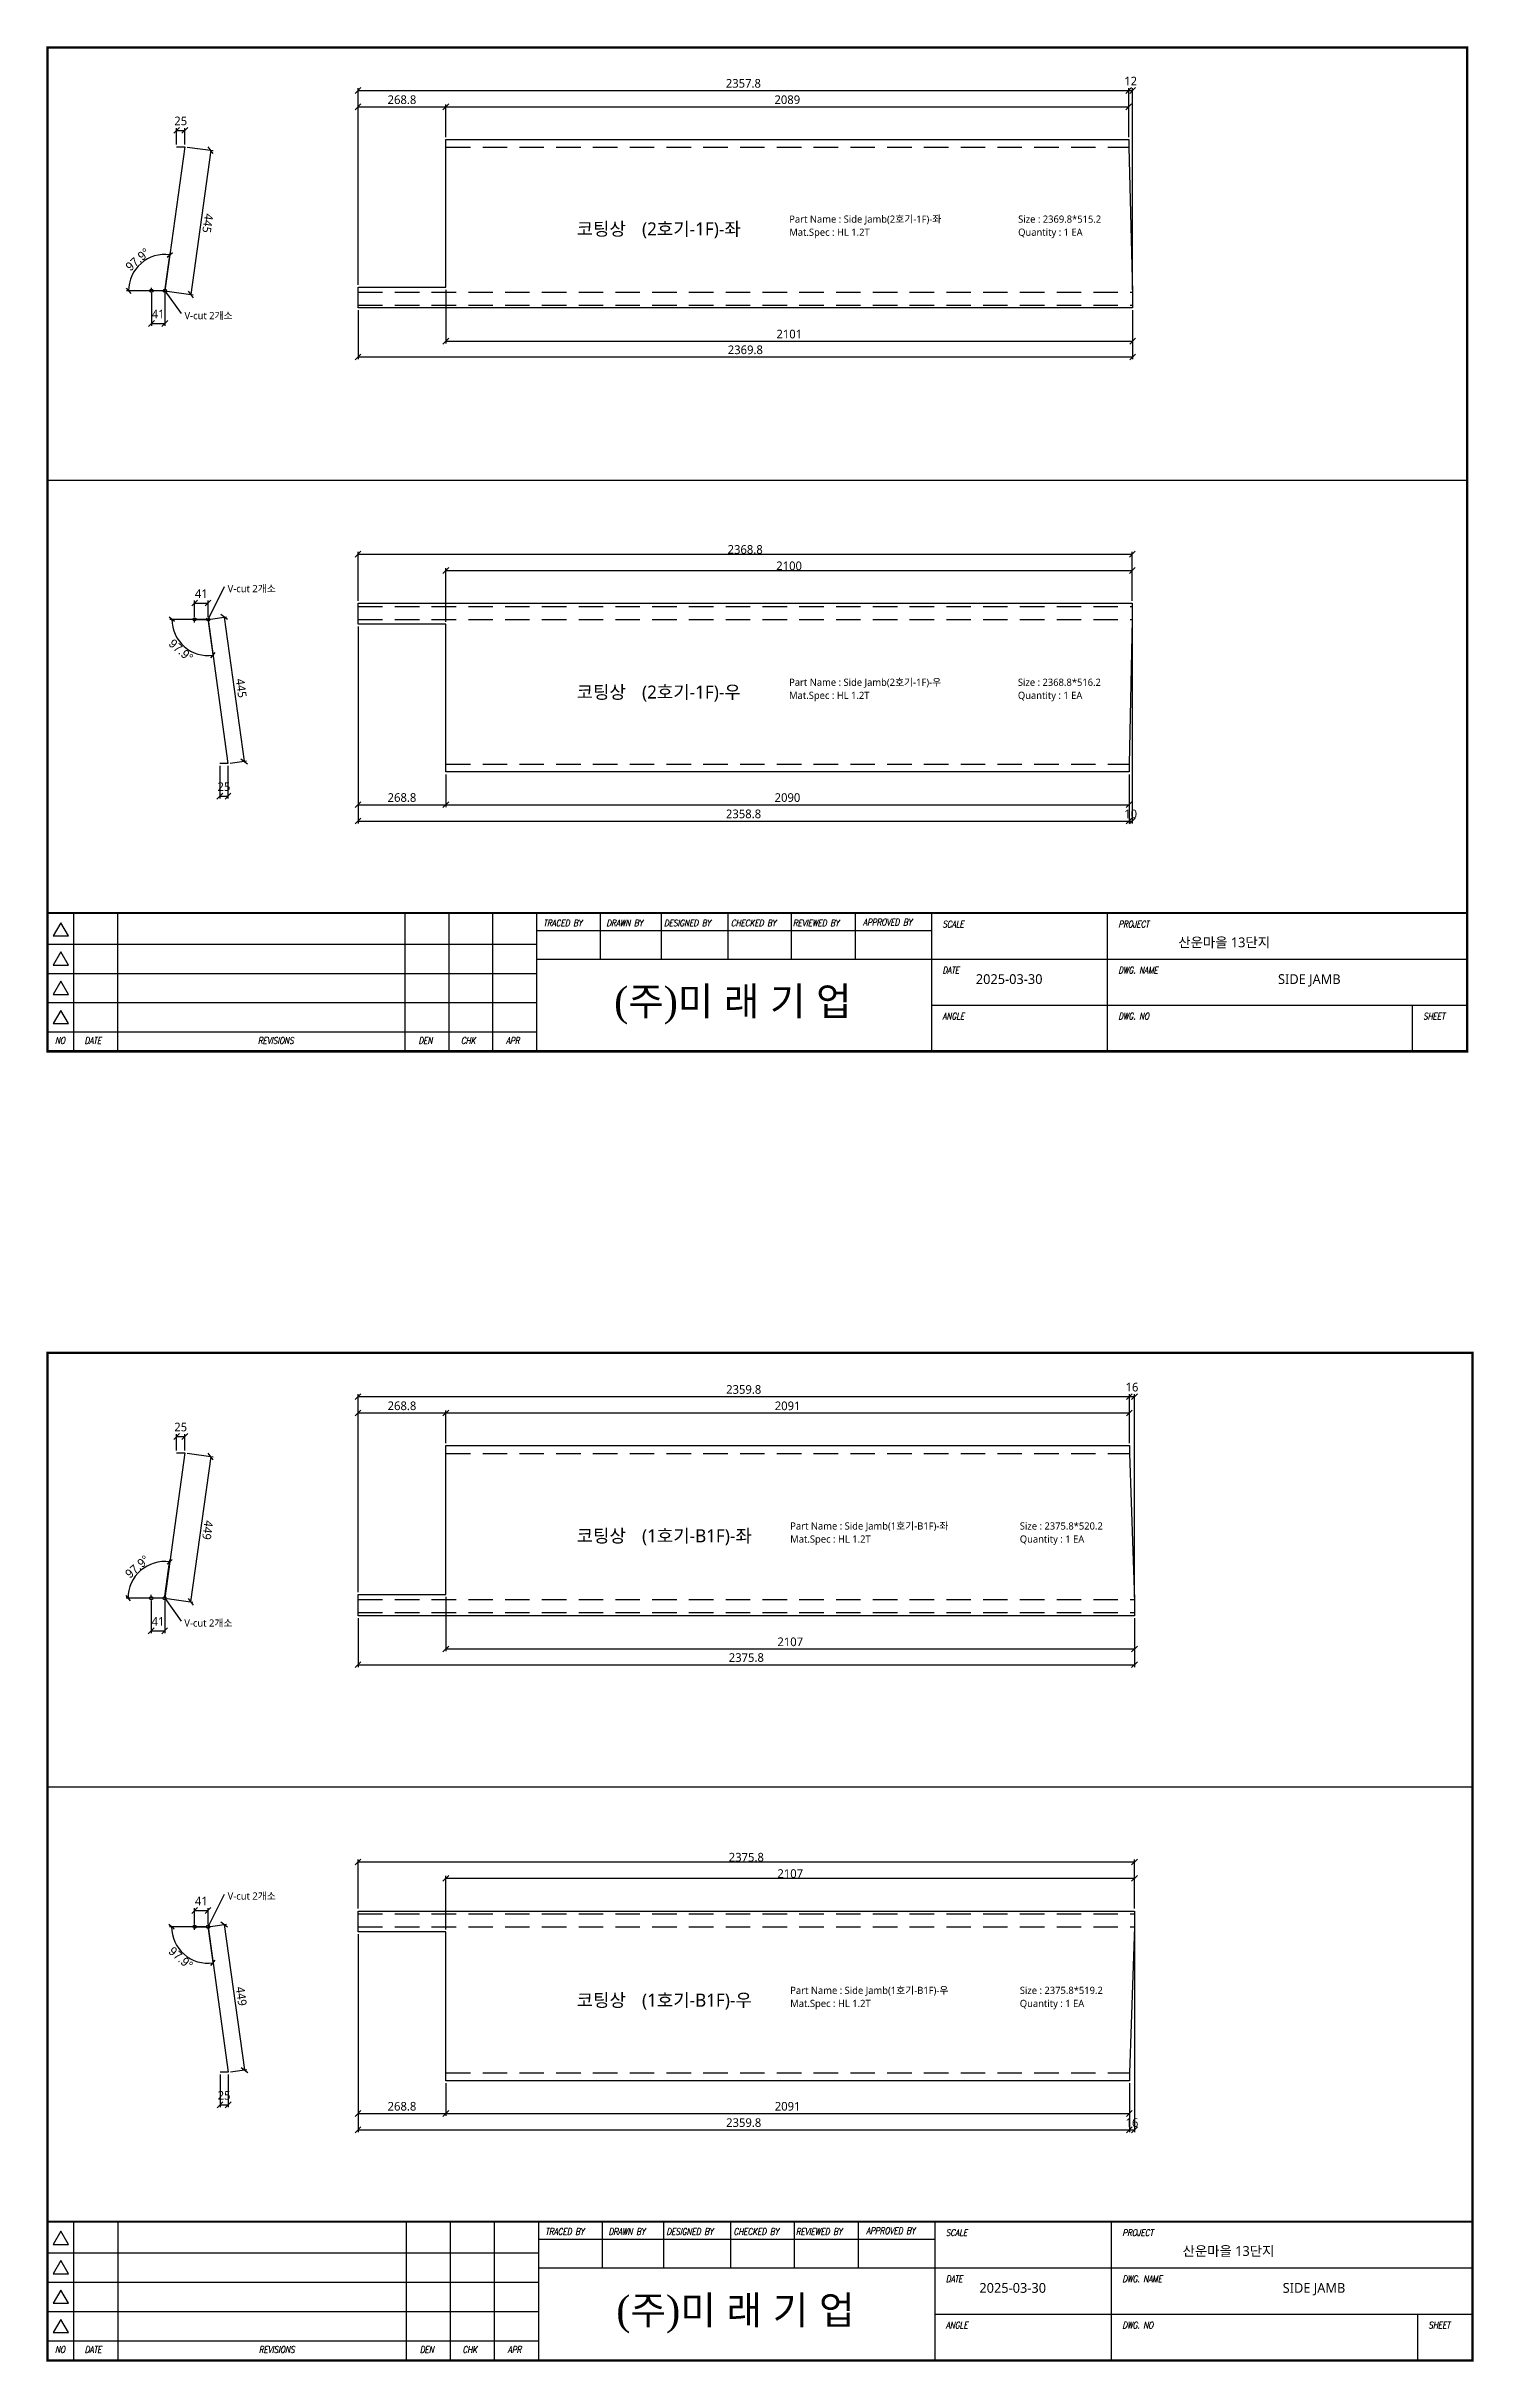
# Model space of a CAD drawing. Extents: x 674 to 10492, y -109346 to 1748.
# Drawn here: x 6046 to 10413, y -73332 to -66248 of the extents above; entities that cross this region are included whole.
import ezdxf
from ezdxf.enums import TextEntityAlignment as Align

# ---------------------------------------------------------------- set-up
doc = ezdxf.new("R2010")
doc.units = 0
doc.header["$LTSCALE"] = 10
doc.header["$MEASUREMENT"] = 0
doc.linetypes.add('DASHED2', pattern=[0.375, 0.25, -0.125])
doc.layers.get('0').update_dxf_attribs({"linetype": 'CONTINUOUS'})
for name, color, linetype in [('22', 8, 'DASHED2'), ('dim', 3, 'CONTINUOUS'), ('FROM', 7, 'CONTINUOUS'), ('레이져', 7, 'CONTINUOUS')]:
    doc.layers.add(name, color=color, linetype=linetype)
doc.styles.add('G1', font='batang.ttc', dxfattribs={"height": 20})
doc.styles.add('ITALICT', font='italict')
doc.styles.add('JKW', font='')
doc.styles.add('MIRAESTYLE', font='gulim.ttc')
doc.styles.add('YCKIM', font='gulim.ttc')
doc.styles.get('JKW').set_extended_font_data('NanumGothic')
doc.dimstyles.new('MIRAE', dxfattribs={"dimscale": 100, "dimtxt": 0.25, "dimasz": 0.15, "dimexe": 0.06, "dimexo": 0.06, "dimgap": 0.07, "dimtad": 1, "dimdec": 1, "dimtxsty": 'YCKIM', "dimblk": 'OBLIQUE', "dimcen": 2.5, "dimclrd": 3, "dimclre": 3, "dimclrt": 256, "dimadec": 1, "dimazin": 3, "dimtfac": 0.5, "dimtix": 1, "dimtmove": 0, "dimatfit": 3, "dimldrblk": 'OBLIQUE'})
doc.dimstyles.get("Standard").update_dxf_attribs({"dimtxt": 2.5, "dimasz": 2.5, "dimexe": 1.25, "dimexo": 0.625, "dimtad": 1, "dimtxsty": 'MIRAESTYLE', "dimcen": 2.5, "dimazin": 3, "dimtfac": 1, "dimtmove": 0, "dimatfit": 3})
doc.dimstyles.new('미래', dxfattribs={"dimscale": 120, "dimtxt": 0.2, "dimasz": 0.15, "dimexe": 0.06, "dimexo": 0.06, "dimgap": 0.07, "dimtad": 1, "dimdec": 1, "dimlfac": -1, "dimtxsty": 'JKW', "dimblk": 'OBLIQUE', "dimcen": 2.5, "dimclrd": 3, "dimclre": 3, "dimclrt": 256, "dimadec": 1, "dimazin": 2, "dimtfac": 0.5, "dimtmove": 1, "dimatfit": 3, "dimarcsym": 1})

# ---------------------------------------------------------------- blocks, each defined once
blk = doc.blocks.new('_OBLIQUE')
at = {"color": 0, "linetype": 'ByBlock'}
blk.add_line((-0.5, -0.5), (0.5, 0.5), dxfattribs=at)
blk = doc.blocks.new('3')
at = {"layer": 'FROM', "color": 7}
blk.add_line((25823.5, 11169), (25823.5, 11496.2), dxfattribs=at)
at = {"layer": 'FROM', "color": 2}
for p, q in [((25885.8, 11169), (25885.8, 11496.2)), ((25989.7, 11169), (25989.7, 11496.2)), ((26670, 11169), (26670, 11496.2)), ((26773.9, 11169), (26773.9, 11496.2)), ((26877.7, 11169), (26877.7, 11496.2)), ((25823.5, 11422.9), (26981.6, 11422.9)), ((25823.5, 11353.6), (26981.6, 11353.6)), ((25823.5, 11284.4), (26981.6, 11284.4)), ((25823.5, 11215.1), (26981.6, 11215.1))]:
    blk.add_line(p, q, dxfattribs=at)
at = {"layer": 'FROM', "color": 0}
for p, q in [((26981.6, 11169), (26981.6, 11496.2)), ((27131.3, 11496.2), (27131.3, 11387.2)), ((27276.5, 11387.2), (27276.5, 11496.2)), ((27434, 11496.2), (27434, 11387.2)), ((27583.7, 11496.2), (27583.7, 11387.2)), ((27735.3, 11496.2), (27735.3, 11387.2)), ((27915.7, 11496.2), (27915.7, 11169)), ((28332.2, 11169), (28332.2, 11496.2)), ((26981.6, 11454.7), (27915.7, 11454.7)), ((26981.6, 11387.2), (29183.5, 11387.2)), ((27915.7, 11278.1), (29183.5, 11278.1))]:
    blk.add_line(p, q, dxfattribs=at)
at = {"layer": 'FROM'}
blk.add_line((29053.7, 11278.1), (29053.7, 11169), dxfattribs=at)
at = {"layer": 'FROM', "color": 0, "const_width": 5.89}
blk.add_lwpolyline([(25823.5, 11169), (29183.5, 11169), (29183.5, 13545), (25823.5, 13545)], close=True, dxfattribs=at)
at = {"layer": 'FROM', "color": 0, "const_width": 4.87}
blk.add_lwpolyline([(25823.5, 11496.2), (29183.5, 11496.2)], dxfattribs=at)
at = {"layer": 'FROM', "color": 2}
for points in [[(25854.7, 11473.5), (25836.7, 11442.3), (25872.7, 11442.3)], [(25854.7, 11404.3), (25836.7, 11373.1), (25872.7, 11373.1)], [(25854.7, 11335), (25836.7, 11303.8), (25872.7, 11303.8)], [(25854.7, 11265.7), (25836.7, 11234.6), (25872.7, 11234.6)]]:
    blk.add_lwpolyline(points, close=True, dxfattribs=at)
at = {"layer": 'FROM', "color": 4, "style": 'ITALICT', "width": 0.8}
for s, height, p in [('TRACED BY', 15.58, (26997.2, 11465)), ('DRAWN BY', 15.58, (27146.3, 11465)), ('DESIGNED BY', 15.583, (27282.8, 11465)), ('CHECKED BY', 15.58, (27441.2, 11465)), ('REVIEWED BY', 15.583, (27587.9, 11465)), ('APPROVED BY', 15.583, (27753.8, 11466.9)), ('SCALE', 15.58, (27941.7, 11462.5)), ('PROJECT', 15.58, (28358.1, 11462.5)), ('DATE', 15.58, (27941.7, 11353.4)), ('DWG. NAME', 15.58, (28358.1, 11353.4)), ('ANGLE', 15.58, (27941.7, 11244.4)), ('DWG. NO', 15.58, (28358.1, 11244.4)), ('SHEET', 15.58, (29079.6, 11244.4)), ('NO', 15.58, (25841.2, 11186.7)), ('DATE', 15.58, (25911.2, 11186.7)), ('REVISIONS', 15.58, (26321.6, 11186.7)), ('DEN', 15.58, (26701.4, 11186.7)), ('CHK', 15.58, (26802.1, 11186.7)), ('APR', 15.58, (26908.6, 11186.7))]:
    blk.add_text(s, height=height, dxfattribs=at).set_placement(p)
blk = doc.blocks.new('side_frame')
at = {"color": 8}
blk.add_line((4556.9, 1833.1), (0, 1833.1), dxfattribs=at)
at = {"xscale": 1.356231088589885, "yscale": 1.356231088589885, "zscale": 1.356231088589885}
blk.add_blockref('3', (-35022.6, -15147.7), dxfattribs=at)
at = {"style": 'G1'}
blk.add_text('(주)미 래 기 업', height=90.59, dxfattribs=at).set_placement((2199.9, 152.1), align=Align.MIDDLE)

msp = doc.modelspace()

# ---------------------------------------------------------------- linework, layer by layer
for p, q in [((6470, -66555), (6408.95, -66995.79)), ((6445, -66555), (6470, -66555)), ((6367.95, -66995.79), (6367.95, -66986.79)), ((6408.95, -66995.79), (6367.95, -66995.79)), ((6500, -68011), (6500, -68001)), ((6500, -68001), (6541, -68001)), ((6541, -68001), (6602.05, -68441.79)), ((6602.05, -68441.79), (6577.05, -68441.79)), ((6470, -70551), (6408.32, -70995.74)), ((6445, -70551), (6470, -70551)), ((6367.32, -70995.74), (6367.32, -70985.74)), ((6408.32, -70995.74), (6367.32, -70995.74)), ((6500, -72010), (6500, -72001)), ((6500, -72001), (6541, -72001)), ((6541, -72001), (6602.68, -72445.74)), ((6602.68, -72445.74), (6577.68, -72445.74))]:
    msp.add_line(p, q)
at = {"color": 6}
for centre in [(6367.95, -66995.79), (6408.95, -66995.79), (6500, -68001), (6541, -68001), (6367.32, -70995.74), (6408.32, -70995.74), (6500, -72001), (6541, -72001)]:
    msp.add_circle(centre, 5, dxfattribs=at)
at = {"layer": '22', "ltscale": 30}
for p, q in [((7268.8, -66556.8), (9357.8, -66556.8)), ((7000, -67000), (9369.8, -67000)), ((7000, -67039.8), (9369.8, -67039.8)), ((7000, -67961.2), (9368.8, -67961.2)), ((7000, -68001), (9368.8, -68001)), ((7268.8, -68444.2), (9358.8, -68444.2)), ((7268.8, -70552.8), (9359.8, -70552.8)), ((7000, -71000), (9375.8, -71000)), ((7000, -71039.8), (9375.8, -71039.8)), ((7000, -71961.2), (9375.8, -71961.2)), ((7000, -72001), (9375.8, -72001)), ((7268.8, -72448.2), (9359.8, -72448.2))]:
    msp.add_line(p, q, dxfattribs=at)
at = {"layer": '레이져'}
for p, q in [((7268.8, -66533), (9357.8, -66533)), ((7268.8, -66556.8), (7268.8, -66533)), ((7268.8, -66985.2), (7268.8, -66556.8)), ((7268.8, -66556.8), (7268.8, -66556.8)), ((9357.8, -66533), (9357.8, -66556.8)), ((9357.8, -66556.8), (9369.8, -67000)), ((7000, -67000), (7000, -66985.2)), ((7000, -66985.2), (7268.8, -66985.2)), ((7000, -67039.8), (7000, -67000)), ((9369.8, -67000), (9369.8, -67039.8)), ((7000, -67048.2), (7000, -67039.8)), ((9369.8, -67048.2), (7000, -67048.2)), ((9369.8, -67039.8), (9369.8, -67048.2)), ((7000, -67951.8), (9368.8, -67951.8)), ((7000, -67961.2), (7000, -67951.8)), ((7000, -68001), (7000, -67961.2)), ((7000, -68015.8), (7000, -68001)), ((9368.8, -68001), (9358.8, -68444.2)), ((9368.8, -67951.8), (9368.8, -67961.2)), ((9368.8, -67961.2), (9368.8, -68001)), ((7268.8, -68015.8), (7000, -68015.8)), ((7268.8, -68444.2), (7268.8, -68015.8)), ((7268.8, -68468), (7268.8, -68444.2)), ((9358.8, -68468), (7268.8, -68468)), ((9358.8, -68444.2), (9358.8, -68468)), ((9358.8, -68468), (9358.8, -68468)), ((7268.8, -70529), (9359.8, -70529)), ((7268.8, -70552.8), (7268.8, -70529)), ((7268.8, -70984.2), (7268.8, -70552.8)), ((7268.8, -70552.8), (7268.8, -70552.8)), ((9359.8, -70529), (9359.8, -70552.8)), ((9359.8, -70552.8), (9375.8, -71000)), ((7000, -71000), (7000, -70984.2)), ((7000, -70984.2), (7268.8, -70984.2)), ((7000, -71039.8), (7000, -71000)), ((7000, -71049.2), (7000, -71039.8)), ((9375.8, -71049.2), (7000, -71049.2)), ((9375.8, -71000), (9375.8, -71039.8)), ((9375.8, -71039.8), (9375.8, -71049.2)), ((7000, -71952.8), (9375.8, -71952.8)), ((7000, -71961.2), (7000, -71952.8)), ((7000, -72001), (7000, -71961.2)), ((9375.8, -71952.8), (9375.8, -71961.2)), ((9375.8, -71961.2), (9375.8, -72001)), ((7000, -72016.8), (7000, -72001)), ((7268.8, -72016.8), (7000, -72016.8)), ((7268.8, -72448.2), (7268.8, -72016.8)), ((9375.8, -72001), (9359.8, -72448.2)), ((7268.8, -72472), (7268.8, -72448.2)), ((9359.8, -72448.2), (9359.8, -72472)), ((9359.8, -72472), (7268.8, -72472)), ((9359.8, -72472), (9359.8, -72472))]:
    msp.add_line(p, q, dxfattribs=at)

# ---------------------------------------------------------------- block references
for p, xscale, yscale in [((6050, -69322.8, 0.95), 0.9530685920577617, 0.9530685920577617), ((6050, -73327.8, 0.96), 0.9566787003610109, 0.9566787003610109)]:
    msp.add_blockref('side_frame', p, dxfattribs=dict(xscale=xscale, yscale=yscale))

# ---------------------------------------------------------------- texts
at = {"style": 'JKW'}
for s, height, p in [('코팅상', 40, (7668.8, -66806.52)), ('Part Name : Side Jamb(2호기-1F)-좌', 22, (8319.3, -66776.52)), ('Size : 2369.8*515.2 ', 22, (9019.63, -66776.52)), ('Mat.Spec : HL 1.2T ', 22, (8319.3, -66816.52)), ('Quantity : 1 EA ', 22, (9019.63, -66816.52)), ('코팅상', 40, (7668.8, -68223.5)), ('Part Name : Side Jamb(2호기-1F)-우', 22, (8318.8, -68193.5)), ('Size : 2368.8*516.2 ', 22, (9018.8, -68193.5)), ('Mat.Spec : HL 1.2T ', 22, (8318.8, -68233.5)), ('Quantity : 1 EA ', 22, (9018.8, -68233.5)), ('산운마을 13단지', 30, (9509.64, -68989.23)), ('2025-03-30', 30, (8890.14, -69101.69)), ('SIDE JAMB', 30, (9814.62, -69101.69)), ('Part Name : Side Jamb(1호기-B1F)-좌', 22, (8322.3, -70774.78)), ('Size : 2375.8*520.2 ', 22, (9024.63, -70774.78)), ('코팅상', 40, (7668.8, -70804.78)), ('Mat.Spec : HL 1.2T ', 22, (8322.3, -70814.78)), ('Quantity : 1 EA ', 22, (9024.63, -70814.78)), ('Part Name : Side Jamb(1호기-B1F)-우', 22, (8322.3, -72195.5)), ('Size : 2375.8*519.2 ', 22, (9024.63, -72195.5)), ('코팅상', 40, (7668.8, -72225.5)), ('Mat.Spec : HL 1.2T ', 22, (8322.3, -72235.5)), ('Quantity : 1 EA ', 22, (9024.63, -72235.5)), ('산운마을 13단지', 30, (9522.74, -72992.96)), ('2025-03-30', 30, (8900.9, -73105.85)), ('SIDE JAMB', 30, (9828.88, -73105.85))]:
    msp.add_text(s, height=height, dxfattribs=at).set_placement(p, align=Align.MIDDLE_LEFT)
at = {"char_height": 22, "attachment_point": 1, "style": 'JKW'}
for insert in [(6468.95, -67060.79), (6601, -67896), (6468.32, -71060.74), (6601, -71896)]:
    msp.add_mtext('V-cut 2개소', dxfattribs=dict(at, insert=insert))
at = {"layer": '레이져', "style": 'JKW'}
for s, p in [('(2호기-1F)-좌', (7868.8, -66806.52)), ('(2호기-1F)-우', (7868.8, -68223.5)), ('(1호기-B1F)-좌', (7868.8, -70804.78)), ('(1호기-B1F)-우', (7868.8, -72225.5))]:
    msp.add_text(s, height=40, dxfattribs=at).set_placement(p, align=Align.MIDDLE_LEFT)

# ---------------------------------------------------------------- dimensions: what is measured, and where the dimension line sits
for base, line1, line2 in [((6393.96, -66885.59), ((6367.95, -66995.79), (6408.95, -66995.79)), ((6408.95, -66995.79), (6470, -66555))), ((6531.01, -68111.2), ((6541, -68001), (6602.05, -68441.79)), ((6541, -68001), (6500, -68001))), ((6393.49, -70884.56), ((6367.32, -70995.74), (6408.32, -70995.74)), ((6408.32, -70995.74), (6470, -70551))), ((6531.17, -72112.19), ((6541, -72001), (6602.68, -72445.74)), ((6541, -72001), (6500, -72001)))]:
    msp.add_angular_dim_2l(base=base, line1=line1, line2=line2, dimstyle='mirae', override={"dimtxt": 0.27, "dimgap": 0.02, "dimdec": 0, "dimlfac": 1, "dimdsep": 46, "dimclrt": 7}).render()
at = {"layer": 'dim'}
for base, p1, p2, override in [((7000, -66383), (7000, -66985.2), (9357.8, -66533), {"dimtxt": 0.22, "dimgap": 0.07, "dimdec": 1, "dimlfac": 1, "dimdsep": 46, "dimclrt": 7}), ((9357.8, -66383), (9357.8, -66533), (9369.8, -67000), {"dimtxt": 0.22, "dimgap": 0.07, "dimdec": 1, "dimlfac": 1, "dimdsep": 46, "dimclrt": 7}), ((7000, -66433), (7000, -66985.2), (7268.8, -66533), {"dimtxt": 0.22, "dimgap": 0.07, "dimdec": 1, "dimlfac": 1, "dimdsep": 46, "dimclrt": 7}), ((7268.8, -66433), (7268.8, -66533), (9357.8, -66533), {"dimtxt": 0.22, "dimgap": 0.07, "dimdec": 1, "dimlfac": 1, "dimdsep": 46, "dimclrt": 7}), ((6445, -66505), (6445, -66555), (6470, -66555), {"dimtxt": 0.22, "dimgap": 0.07, "dimdec": 1, "dimlfac": 1, "dimdsep": 46, "dimclrt": 7}), ((6367.95, -67095.79), (6367.95, -66995.79), (6408.95, -66995.79), {"dimtxt": 0.22, "dimgap": 0.07, "dimdec": 1, "dimlfac": 1, "dimdsep": 46, "dimclrt": 7}), ((7268.8, -67150), (7268.8, -66985.2), (9369.8, -67048.2), {"dimtxt": 0.22, "dimgap": 0.07, "dimdec": 1, "dimlfac": 1, "dimdsep": 46, "dimclrt": 7}), ((7000, -67198.2), (7000, -67048.2), (9369.8, -67048.2), {"dimtxt": 0.22, "dimgap": 0.07, "dimdec": 1, "dimlfac": 1, "dimdsep": 46, "dimclrt": 7}), ((7000, -67801.8), (7000, -67951.8), (9368.8, -67951.8), {"dimtxt": 0.22, "dimgap": 0.01, "dimdec": 1, "dimlfac": 1, "dimdsep": 46, "dimclrt": 7}), ((7268.8, -67851.8), (7268.8, -68015.8), (9368.8, -67951.8), {"dimtxt": 0.22, "dimgap": 0.01, "dimdec": 1, "dimlfac": 1, "dimdsep": 46, "dimclrt": 7}), ((6500, -67951), (6500, -68001), (6541, -68001), {"dimtxt": 0.22, "dimgap": 0.07, "dimdec": 1, "dimlfac": 1, "dimdsep": 46, "dimclrt": 7}), ((9358.8, -68618), (9358.8, -68468), (9368.8, -68001), {"dimtxt": 0.22, "dimgap": 0.01, "dimdec": 1, "dimlfac": 1, "dimdsep": 46, "dimclrt": 7}), ((7000, -68568), (7000, -68015.8), (7268.8, -68468), {"dimtxt": 0.22, "dimgap": 0.07, "dimdec": 1, "dimlfac": 1, "dimdsep": 46, "dimclrt": 7}), ((7000, -68618), (7000, -68015.8), (9358.8, -68468), {"dimtxt": 0.22, "dimgap": 0.07, "dimdec": 1, "dimlfac": 1, "dimdsep": 46, "dimclrt": 7}), ((6577.05, -68541.79), (6577.05, -68441.79), (6602.05, -68441.79), {"dimtxt": 0.22, "dimgap": 0.07, "dimdec": 1, "dimlfac": 1, "dimdsep": 46, "dimclrt": 7}), ((7268.8, -68568), (7268.8, -68468), (9358.8, -68468), {"dimtxt": 0.22, "dimgap": 0.07, "dimdec": 1, "dimlfac": 1, "dimdsep": 46, "dimclrt": 7}), ((7000, -70379), (7000, -70984.2), (9359.8, -70529), {"dimtxt": 0.22, "dimgap": 0.07, "dimdec": 1, "dimlfac": 1, "dimdsep": 46, "dimclrt": 7}), ((9359.8, -70379), (9359.8, -70529), (9375.8, -71000), {"dimtxt": 0.22, "dimgap": 0.07, "dimdec": 1, "dimlfac": 1, "dimdsep": 46, "dimclrt": 7}), ((7000, -70429), (7000, -70984.2), (7268.8, -70529), {"dimtxt": 0.22, "dimgap": 0.07, "dimdec": 1, "dimlfac": 1, "dimdsep": 46, "dimclrt": 7}), ((7268.8, -70429), (7268.8, -70529), (9359.8, -70529), {"dimtxt": 0.22, "dimgap": 0.07, "dimdec": 1, "dimlfac": 1, "dimdsep": 46, "dimclrt": 7}), ((6445, -70501), (6445, -70551), (6470, -70551), {"dimtxt": 0.22, "dimgap": 0.07, "dimdec": 1, "dimlfac": 1, "dimdsep": 46, "dimclrt": 7}), ((6367.32, -71095.74), (6367.32, -70995.74), (6408.32, -70995.74), {"dimtxt": 0.22, "dimgap": 0.07, "dimdec": 1, "dimlfac": 1, "dimdsep": 46, "dimclrt": 7}), ((7000, -71199.2), (7000, -71049.2), (9375.8, -71049.2), {"dimtxt": 0.22, "dimgap": 0.07, "dimdec": 1, "dimlfac": 1, "dimdsep": 46, "dimclrt": 7}), ((7268.8, -71151), (7268.8, -70984.2), (9375.8, -71049.2), {"dimtxt": 0.22, "dimgap": 0.07, "dimdec": 1, "dimlfac": 1, "dimdsep": 46, "dimclrt": 7}), ((7000, -71802.8), (7000, -71952.8), (9375.8, -71952.8), {"dimtxt": 0.22, "dimgap": 0.01, "dimdec": 1, "dimlfac": 1, "dimdsep": 46, "dimclrt": 7}), ((7268.8, -71852.8), (7268.8, -72016.8), (9375.8, -71952.8), {"dimtxt": 0.22, "dimgap": 0.01, "dimdec": 1, "dimlfac": 1, "dimdsep": 46, "dimclrt": 7}), ((6500, -71951), (6500, -72001), (6541, -72001), {"dimtxt": 0.22, "dimgap": 0.07, "dimdec": 1, "dimlfac": 1, "dimdsep": 46, "dimclrt": 7}), ((7000, -72572), (7000, -72016.8), (7268.8, -72472), {"dimtxt": 0.22, "dimgap": 0.07, "dimdec": 1, "dimlfac": 1, "dimdsep": 46, "dimclrt": 7}), ((7000, -72622), (7000, -72016.8), (9359.8, -72472), {"dimtxt": 0.22, "dimgap": 0.07, "dimdec": 1, "dimlfac": 1, "dimdsep": 46, "dimclrt": 7}), ((9359.8, -72622), (9359.8, -72472), (9375.8, -72001), {"dimtxt": 0.22, "dimgap": 0.01, "dimdec": 1, "dimlfac": 1, "dimdsep": 46, "dimclrt": 7}), ((6577.68, -72545.74), (6577.68, -72445.74), (6602.68, -72445.74), {"dimtxt": 0.22, "dimgap": 0.07, "dimdec": 1, "dimlfac": 1, "dimdsep": 46, "dimclrt": 7}), ((7268.8, -72572), (7268.8, -72472), (9359.8, -72472), {"dimtxt": 0.22, "dimgap": 0.07, "dimdec": 1, "dimlfac": 1, "dimdsep": 46, "dimclrt": 7})]:
    msp.add_linear_dim(base=base, p1=p1, p2=p2, dimstyle='미래', override=override, dxfattribs=at).render()
for base, p1, p2, angle in [((6549.24, -66565.98), (6470, -66555), (6408.95, -66995.79), 262.11483), ((6590.53, -67994.14), (6541, -68001), (6602.05, -68441.79), 277.88517), ((6549.24, -70561.99), (6470, -70551), (6408.32, -70995.74), 262.103757), ((6590.53, -71994.13), (6541, -72001), (6602.68, -72445.74), 277.896243)]:
    msp.add_linear_dim(base=base, p1=p1, p2=p2, angle=angle, dimstyle='미래', override={"dimtxt": 0.22, "dimgap": 0.07, "dimdec": 1, "dimlfac": 1, "dimdsep": 46, "dimclrt": 7}, dxfattribs=at).render()

# ---------------------------------------------------------------- leaders
for points in [[(6408.95, -66995.79), (6458.95, -67065.79)], [(6541, -68001), (6591, -67901)], [(6408.32, -70995.74), (6458.32, -71065.74)], [(6541, -72001), (6591, -71901)]]:
    msp.add_leader(points, dimstyle='Standard', dxfattribs=at)

doc.saveas('drawing.dxf')
